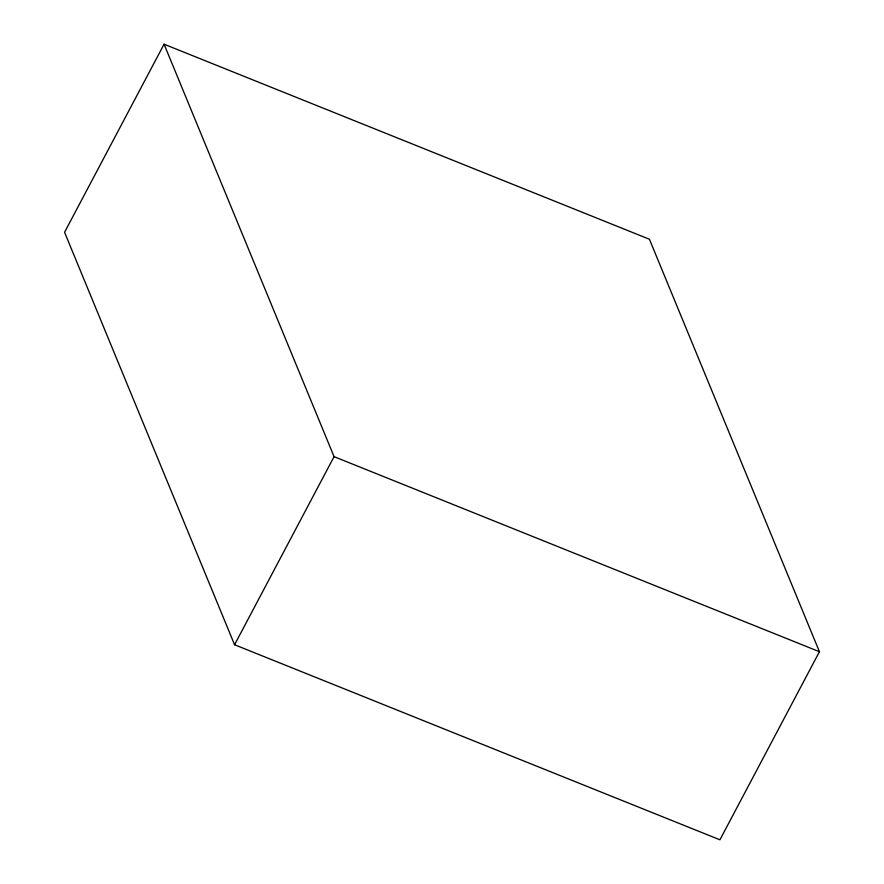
<?xml version="1.0" encoding="UTF-8"?>
<svg xmlns="http://www.w3.org/2000/svg" width="884" height="884" viewBox="0 0 884 884"><rect width="100%" height="100%" fill="white"/><g stroke="black" fill="none" stroke-linecap="round" stroke-linejoin="round"><path stroke-width="1.33" d="M164.07 44.2L64.565 232.282L234.569 644.745L719.93 839.8L819.435 651.718L649.431 239.255L164.07 44.2L334.075 456.663L819.435 651.718M234.569 644.745L334.075 456.663"/></g></svg>
